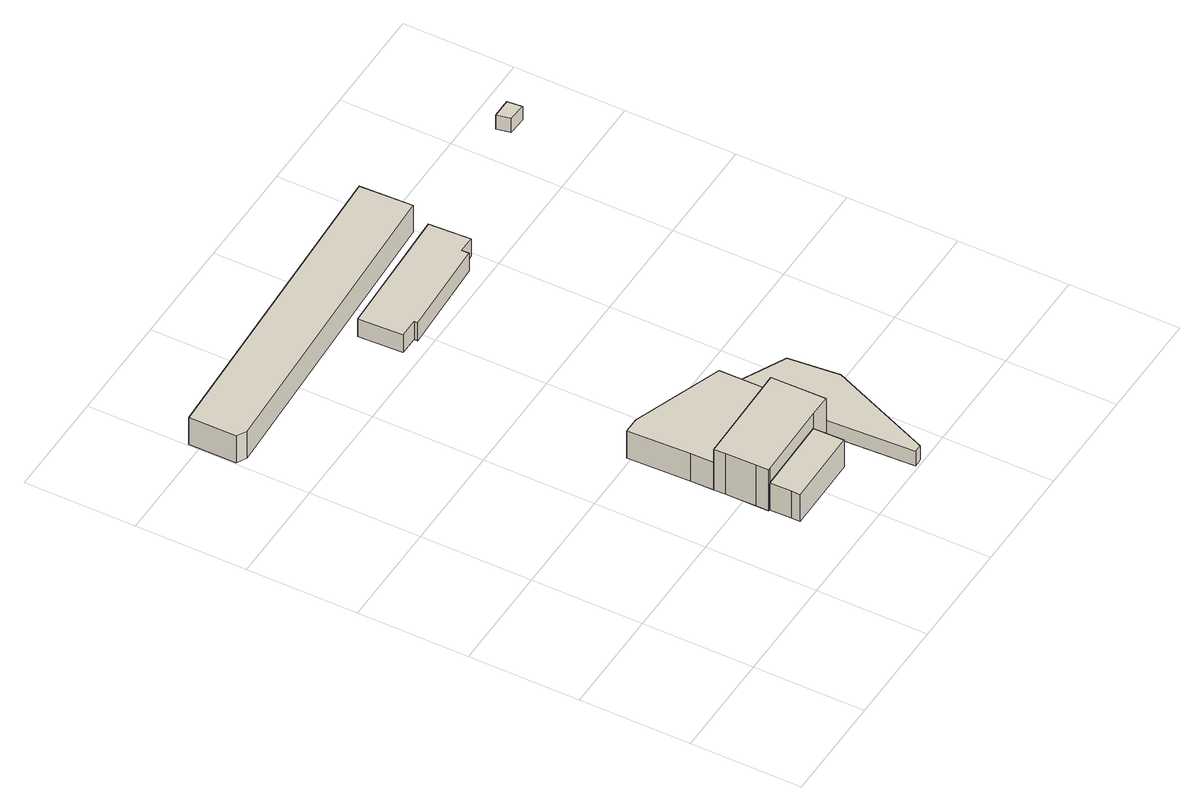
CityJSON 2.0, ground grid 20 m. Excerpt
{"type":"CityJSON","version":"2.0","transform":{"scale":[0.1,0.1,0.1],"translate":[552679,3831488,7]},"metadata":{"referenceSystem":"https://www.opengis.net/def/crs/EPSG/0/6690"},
"CityObjects":{
"building1":{"type":"Building","attributes":{"計測周辺長":131.82,"1/2500図郭":90,"区名":"平野区","町丁目名称":"加美南２丁目","街区番号":3,"class":"3001","usage":"431","measuredHeight":5.8,"storeysAboveGround":1,"BuildingDetailAttribute.buildingRoofEdgeArea":728.31,"BuildingDetailAttribute.buildingStructureType":"610","BuildingDetailAttribute.buildingStructureOrgType":"2","BuildingDetailAttribute.detailedUsage":"1720","BuildingDetailAttribute.specifiedBuildingCoverageRate":0.6,"BuildingDetailAttribute.surveyYear":2017,"BuildingRiverFloodingRiskAttribute.description":"2","BuildingRiverFloodingRiskAttribute.rank":"1","BuildingRiverFloodingRiskAttribute.depth":0.338,"BuildingRiverFloodingRiskAttribute.adminType":"1","BuildingRiverFloodingRiskAttribute.scale":"1","BuildingRiverFloodingRiskAttribute.duration":20.7,"BuildingIDAttribute.prefecture":"27","BuildingIDAttribute.city":"27126"},"geometry":[{"type":"Solid","lod":"1","boundaries":[[[[0,1,2,3,4]],[[3,5,6,4]],[[2,7,5,3]],[[1,8,7,2]],[[0,9,8,1]],[[4,6,9,0]],[[5,7,8,9,6]]]]}]},
"building2":{"type":"Building","attributes":{"計測周辺長":131.82,"1/2500図郭":90,"区名":"平野区","町丁目名称":"加美南２丁目","街区番号":3,"class":"3001","usage":"431","measuredHeight":8.9,"storeysAboveGround":1,"BuildingDetailAttribute.buildingRoofEdgeArea":728.31,"BuildingDetailAttribute.buildingStructureType":"610","BuildingDetailAttribute.buildingStructureOrgType":"2","BuildingDetailAttribute.detailedUsage":"1720","BuildingDetailAttribute.specifiedBuildingCoverageRate":0.6,"BuildingDetailAttribute.surveyYear":2017,"BuildingRiverFloodingRiskAttribute.description":"2","BuildingRiverFloodingRiskAttribute.rank":"1","BuildingRiverFloodingRiskAttribute.depth":0.238,"BuildingRiverFloodingRiskAttribute.adminType":"1","BuildingRiverFloodingRiskAttribute.scale":"1","BuildingRiverFloodingRiskAttribute.duration":20.7,"BuildingIDAttribute.prefecture":"27","BuildingIDAttribute.city":"27126"},"geometry":[{"type":"Solid","lod":"1","boundaries":[[[[10,11,12,13,14,15,16,17]],[[16,18,19,17]],[[15,20,18,16]],[[14,21,20,15]],[[13,22,21,14]],[[12,23,22,13]],[[11,24,23,12]],[[10,25,24,11]],[[17,19,25,10]],[[18,20,21,22,23,24,25,19]]]]}]},
"building3":{"type":"Building","attributes":{"計測周辺長":131.82,"1/2500図郭":90,"区名":"平野区","町丁目名称":"加美南２丁目","街区番号":3,"class":"3001","usage":"431","measuredHeight":5.9,"storeysAboveGround":1,"BuildingDetailAttribute.buildingRoofEdgeArea":728.31,"BuildingDetailAttribute.buildingStructureType":"610","BuildingDetailAttribute.buildingStructureOrgType":"2","BuildingDetailAttribute.detailedUsage":"1720","BuildingDetailAttribute.specifiedBuildingCoverageRate":0.6,"BuildingDetailAttribute.surveyYear":2017,"BuildingRiverFloodingRiskAttribute.description":"2","BuildingRiverFloodingRiskAttribute.rank":"1","BuildingRiverFloodingRiskAttribute.depth":0.066,"BuildingRiverFloodingRiskAttribute.adminType":"1","BuildingRiverFloodingRiskAttribute.scale":"1","BuildingRiverFloodingRiskAttribute.duration":15.72,"BuildingIDAttribute.prefecture":"27","BuildingIDAttribute.city":"27126"},"geometry":[{"type":"Solid","lod":"1","boundaries":[[[[26,27,28,29,30,31]],[[30,32,33,31]],[[29,34,32,30]],[[28,35,34,29]],[[27,36,35,28]],[[26,37,36,27]],[[31,33,37,26]],[[32,34,35,36,37,33]]]]}]},
"building4":{"type":"Building","attributes":{"計測周辺長":136.61,"1/2500図郭":90,"区名":"平野区","町丁目名称":"加美東７丁目","街区番号":3,"class":"3001","usage":"441","measuredHeight":5.8,"storeysAboveGround":2,"BuildingDetailAttribute.buildingRoofEdgeArea":563.06,"BuildingDetailAttribute.buildingStructureType":"610","BuildingDetailAttribute.buildingStructureOrgType":"2","BuildingDetailAttribute.detailedUsage":"1520","BuildingDetailAttribute.specifiedBuildingCoverageRate":0.6,"BuildingDetailAttribute.surveyYear":2017,"BuildingRiverFloodingRiskAttribute.description":"2","BuildingRiverFloodingRiskAttribute.rank":"2","BuildingRiverFloodingRiskAttribute.depth":0.739,"BuildingRiverFloodingRiskAttribute.adminType":"1","BuildingRiverFloodingRiskAttribute.scale":"1","BuildingRiverFloodingRiskAttribute.duration":35.18,"BuildingIDAttribute.prefecture":"27","BuildingIDAttribute.city":"27126"},"geometry":[{"type":"Solid","lod":"1","boundaries":[[[[38,39,40,41,42]],[[41,43,44,42]],[[40,45,43,41]],[[39,46,45,40]],[[38,47,46,39]],[[42,44,47,38]],[[43,45,46,47,44]]]]}]},
"building5":{"type":"Building","attributes":{"計測周辺長":131.82,"1/2500図郭":90,"区名":"平野区","町丁目名称":"加美南２丁目","街区番号":3,"class":"3001","usage":"431","measuredHeight":3.1,"storeysAboveGround":1,"BuildingDetailAttribute.buildingRoofEdgeArea":728.31,"BuildingDetailAttribute.buildingStructureType":"610","BuildingDetailAttribute.buildingStructureOrgType":"2","BuildingDetailAttribute.detailedUsage":"1720","BuildingDetailAttribute.specifiedBuildingCoverageRate":0.6,"BuildingDetailAttribute.surveyYear":2017,"BuildingRiverFloodingRiskAttribute.description":"2","BuildingRiverFloodingRiskAttribute.rank":"2","BuildingRiverFloodingRiskAttribute.depth":0.538,"BuildingRiverFloodingRiskAttribute.adminType":"1","BuildingRiverFloodingRiskAttribute.scale":"1","BuildingRiverFloodingRiskAttribute.duration":20.7,"BuildingIDAttribute.prefecture":"27","BuildingIDAttribute.city":"27126"},"geometry":[{"type":"Solid","lod":"1","boundaries":[[[[48,49,50,51,52]],[[51,53,54,52]],[[50,55,53,51]],[[49,56,55,50]],[[48,57,56,49]],[[52,54,57,48]],[[53,55,56,57,54]]]]}]},
"building6":{"type":"Building","attributes":{"計測周辺長":66.04,"1/2500図郭":90,"区名":"平野区","町丁目名称":"加美東７丁目","街区番号":3,"class":"3001","usage":"441","measuredHeight":3.8,"storeysAboveGround":1,"BuildingDetailAttribute.buildingRoofEdgeArea":206.25,"BuildingDetailAttribute.buildingStructureType":"610","BuildingDetailAttribute.buildingStructureOrgType":"2","BuildingDetailAttribute.detailedUsage":"1520","BuildingDetailAttribute.specifiedBuildingCoverageRate":0.6,"BuildingDetailAttribute.surveyYear":2017,"BuildingRiverFloodingRiskAttribute.description":"2","BuildingRiverFloodingRiskAttribute.rank":"2","BuildingRiverFloodingRiskAttribute.depth":0.651,"BuildingRiverFloodingRiskAttribute.adminType":"1","BuildingRiverFloodingRiskAttribute.scale":"1","BuildingRiverFloodingRiskAttribute.duration":29.92,"BuildingIDAttribute.prefecture":"27","BuildingIDAttribute.city":"27126"},"geometry":[{"type":"Solid","lod":"1","boundaries":[[[[58,59,60,61,62,63,64,65]],[[64,66,67,65]],[[63,68,66,64]],[[62,69,68,63]],[[61,70,69,62]],[[60,71,70,61]],[[59,72,71,60]],[[58,73,72,59]],[[65,67,73,58]],[[66,68,69,70,71,72,73,67]]]]}]},
"building7":{"type":"Building","attributes":{"計測周辺長":12.07,"1/2500図郭":90,"区名":"平野区","町丁目名称":"加美東７丁目","街区番号":3,"class":"3001","usage":"441","storeysAboveGround":1,"BuildingDetailAttribute.buildingRoofEdgeArea":8.81,"BuildingDetailAttribute.buildingStructureType":"601","BuildingDetailAttribute.buildingStructureOrgType":"1","BuildingDetailAttribute.detailedUsage":"1520","BuildingDetailAttribute.specifiedBuildingCoverageRate":0.6,"BuildingDetailAttribute.surveyYear":2017,"BuildingRiverFloodingRiskAttribute.description":"2","BuildingRiverFloodingRiskAttribute.rank":"1","BuildingRiverFloodingRiskAttribute.depth":0.474,"BuildingRiverFloodingRiskAttribute.adminType":"1","BuildingRiverFloodingRiskAttribute.scale":"1","BuildingRiverFloodingRiskAttribute.duration":20.65,"BuildingIDAttribute.prefecture":"27","BuildingIDAttribute.city":"27126"},"geometry":[{"type":"Solid","lod":"1","boundaries":[[[[74,75,76,77]],[[76,78,79,77]],[[75,80,78,76]],[[74,81,80,75]],[[77,79,81,74]],[[78,80,81,79]]]]}]}
},
"vertices":[
[461,154,8],[462,99,8],[320,97,8],[320,114,8],[319,152,8],[320,114,66],[319,152,66],[320,97,66],[462,99,66],[461,154,66],
[502,154,9],[461,154,9],[319,152,9],[316,152,9],[316,175,9],[315,230,9],[314,250,9],[501,253,9],[314,250,97],[501,253,97],[315,230,97],[316,175,97],[316,152,97],[319,152,97],[461,154,97],[502,154,97],
[314,250,10],[313,292,10],[309,404,10],[338,404,10],[500,346,10],[501,253,10],[500,346,69],[501,253,69],[338,404,69],[309,404,69],[313,292,69],[314,250,69],
[4,934,3],[4,1019,3],[593,1047,3],[597,952,3],[22,924,3],[597,952,61],[22,924,61],[593,1047,61],[4,1019,61],[4,934,61],
[521,4,6],[505,334,6],[606,284,6],[615,192,6],[536,4,6],[615,192,37],[536,4,37],[606,284,37],[505,334,37],[521,4,37],
[385,830,4],[350,830,4],[347,910,4],[589,920,4],[593,845,4],[563,845,4],[563,832,4],[385,823,4],[563,832,42],[385,823,42],[563,845,42],[593,845,42],[589,920,42],[347,910,42],[350,830,42],[385,830,42],
[869,930,4],[864,955,4],[899,955,4],[902,928,4],[899,955,34],[902,928,34],[864,955,34],[869,930,34]
]}
